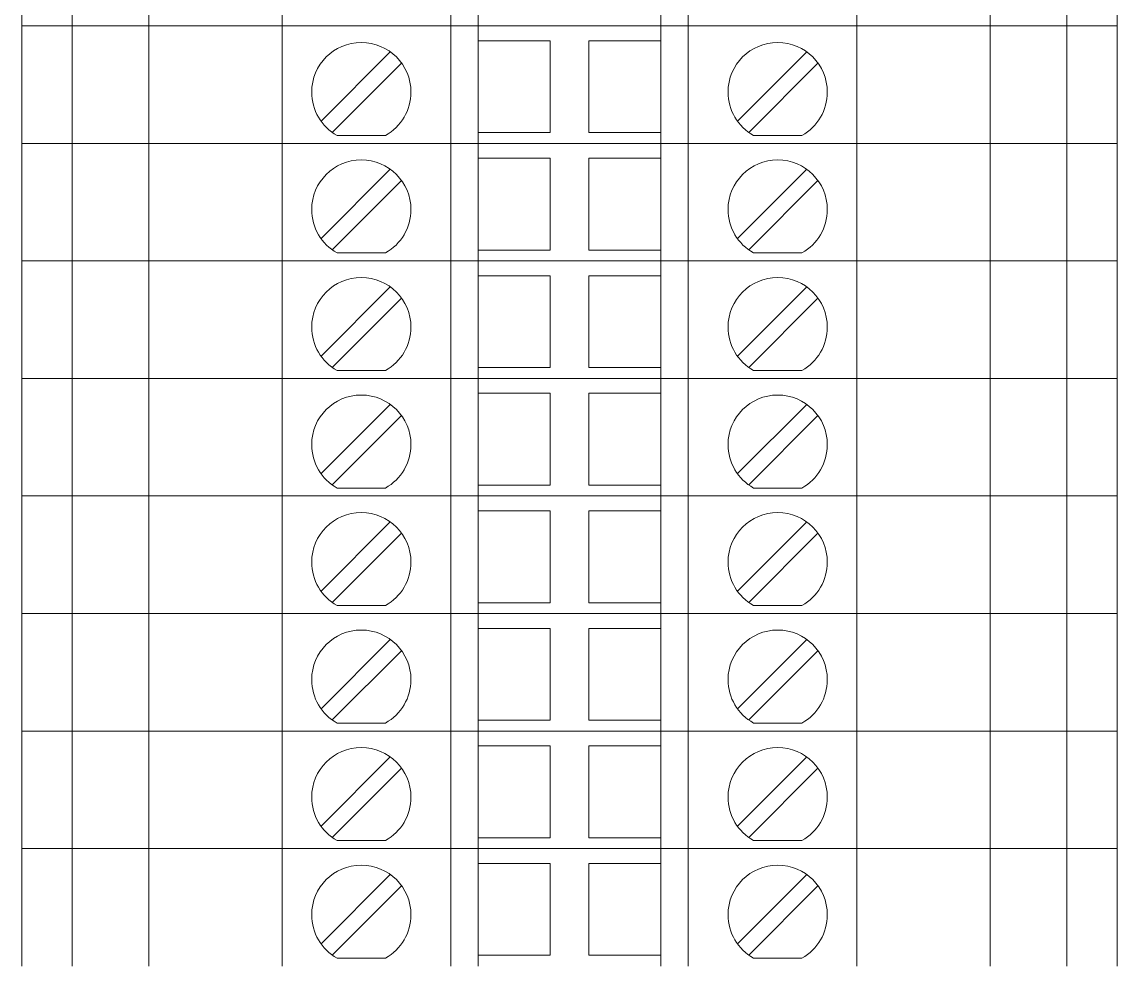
# Model space of a CAD drawing. Header units: millimetres. Extents: x 1880 to 4113, y 771 to 2990.
# Drawn here: x 2250.67 to 2298.67, y 2126.34 to 2167.54 of the extents above; entities that cross this region are included whole.
import ezdxf

# ---------------------------------------------------------------- set-up
doc = ezdxf.new("R2010")
doc.units = ezdxf.units.MM
doc.layers.add('000-PI-ORMAR', color=2, linetype='Continuous')

msp = doc.modelspace()

# ---------------------------------------------------------------- linework, layer by layer
at = {"layer": '000-PI-ORMAR', "color": 0, "linetype": 'ByBlock', "lineweight": 0}
for p, q in [((2250.672, 2167.363), (2250.672, 2172.513)), ((2252.872, 2167.363), (2252.872, 2172.513)), ((2256.233, 2167.363), (2256.233, 2172.513)), ((2262.072, 2167.363), (2262.072, 2172.513)), ((2269.472, 2167.363), (2269.472, 2172.513)), ((2270.672, 2167.363), (2270.672, 2172.513)), ((2278.672, 2167.363), (2278.672, 2172.513)), ((2279.872, 2167.363), (2279.872, 2172.513)), ((2287.272, 2167.363), (2287.272, 2172.513)), ((2293.111, 2167.363), (2293.111, 2172.513)), ((2296.472, 2167.363), (2296.472, 2172.513)), ((2298.672, 2167.363), (2298.672, 2172.513)), ((2250.672, 2167.363), (2250.672, 2167.363)), ((2250.672, 2167.363), (2251.355, 2167.363)), ((2250.672, 2167.363), (2250.672, 2167.363)), ((2250.672, 2167.363), (2251.355, 2167.363)), ((2250.672, 2162.213), (2250.672, 2167.363)), ((2251.672, 2167.363), (2251.355, 2167.363)), ((2251.672, 2167.363), (2251.355, 2167.363)), ((2252.872, 2167.363), (2251.672, 2167.363)), ((2251.672, 2167.363), (2251.672, 2167.363)), ((2251.672, 2167.363), (2251.672, 2167.363)), ((2252.872, 2167.363), (2251.672, 2167.363)), ((2252.172, 2167.363), (2252.172, 2167.363)), ((2254.464, 2167.363), (2252.872, 2167.363)), ((2252.872, 2167.363), (2252.872, 2167.363)), ((2252.872, 2167.363), (2252.872, 2167.363)), ((2254.464, 2167.363), (2252.872, 2167.363)), ((2252.872, 2162.213), (2252.872, 2167.363)), ((2256.606, 2167.363), (2254.464, 2167.363)), ((2256.606, 2167.363), (2254.464, 2167.363)), ((2254.922, 2167.363), (2254.922, 2167.363)), ((2254.922, 2167.363), (2254.922, 2167.363)), ((2256.233, 2162.213), (2256.233, 2167.363)), ((2256.606, 2167.363), (2256.99, 2167.363)), ((2256.99, 2167.363), (2256.606, 2167.363)), ((2256.99, 2167.363), (2259.498, 2167.363)), ((2259.498, 2167.363), (2256.99, 2167.363)), ((2257.472, 2167.363), (2257.472, 2167.363)), ((2257.472, 2167.363), (2257.472, 2167.363)), ((2258.372, 2167.363), (2258.372, 2167.363)), ((2258.372, 2167.363), (2258.372, 2167.363)), ((2258.672, 2167.363), (2258.672, 2167.363)), ((2262.072, 2167.363), (2259.498, 2167.363)), ((2262.072, 2167.363), (2259.498, 2167.363)), ((2269.472, 2167.363), (2262.072, 2167.363)), ((2269.472, 2167.363), (2262.072, 2167.363)), ((2262.072, 2162.213), (2262.072, 2167.363)), ((2270.672, 2167.363), (2269.472, 2167.363)), ((2270.672, 2167.363), (2269.472, 2167.363)), ((2269.472, 2162.213), (2269.472, 2167.363)), ((2278.672, 2167.363), (2270.672, 2167.363)), ((2270.672, 2167.363), (2270.672, 2167.363)), ((2270.672, 2167.363), (2270.672, 2167.363)), ((2278.672, 2167.363), (2270.672, 2167.363)), ((2270.672, 2162.213), (2270.672, 2167.363)), ((2279.872, 2167.363), (2278.672, 2167.363)), ((2278.672, 2167.363), (2278.672, 2167.363)), ((2278.672, 2167.363), (2278.672, 2167.363)), ((2279.872, 2167.363), (2278.672, 2167.363)), ((2278.672, 2162.213), (2278.672, 2167.363)), ((2287.272, 2167.363), (2279.872, 2167.363)), ((2287.272, 2167.363), (2279.872, 2167.363)), ((2279.872, 2162.213), (2279.872, 2167.363)), ((2284.472, 2167.363), (2284.472, 2167.363)), ((2284.472, 2167.363), (2284.472, 2167.363)), ((2289.846, 2167.363), (2287.272, 2167.363)), ((2289.846, 2167.363), (2287.272, 2167.363)), ((2287.272, 2162.213), (2287.272, 2167.363)), ((2289.522, 2167.363), (2289.522, 2167.363)), ((2289.522, 2167.363), (2289.522, 2167.363)), ((2289.846, 2167.363), (2292.354, 2167.363)), ((2292.354, 2167.363), (2289.846, 2167.363)), ((2290.672, 2167.363), (2290.672, 2167.363)), ((2292.172, 2167.363), (2292.172, 2167.363)), ((2292.172, 2167.363), (2292.172, 2167.363)), ((2292.354, 2167.363), (2292.738, 2167.363)), ((2292.738, 2167.363), (2292.354, 2167.363)), ((2294.88, 2167.363), (2292.738, 2167.363)), ((2294.88, 2167.363), (2292.738, 2167.363)), ((2293.111, 2162.213), (2293.111, 2167.363)), ((2294.422, 2167.363), (2294.422, 2167.363)), ((2294.422, 2167.363), (2294.422, 2167.363)), ((2296.472, 2167.363), (2294.88, 2167.363)), ((2296.472, 2167.363), (2294.88, 2167.363)), ((2296.472, 2167.363), (2298.672, 2167.363)), ((2296.472, 2167.363), (2296.472, 2167.363)), ((2296.472, 2167.363), (2296.472, 2167.363)), ((2296.472, 2167.363), (2298.672, 2167.363)), ((2296.472, 2162.213), (2296.472, 2167.363)), ((2298.672, 2167.363), (2298.672, 2167.363)), ((2298.672, 2167.363), (2298.672, 2167.363)), ((2298.672, 2162.213), (2298.672, 2167.363)), ((2270.672, 2166.713), (2270.672, 2166.713)), ((2270.672, 2166.713), (2273.822, 2166.713)), ((2273.822, 2166.713), (2273.822, 2162.688)), ((2273.822, 2166.713), (2273.822, 2166.713)), ((2275.522, 2166.713), (2278.672, 2166.713)), ((2275.522, 2162.688), (2275.522, 2166.713)), ((2275.522, 2166.713), (2275.522, 2166.713)), ((2278.672, 2166.713), (2278.672, 2166.713)), ((2266.817, 2166.229), (2263.782, 2163.193)), ((2266.817, 2166.229), (2266.817, 2166.229)), ((2269.472, 2163.163), (2269.472, 2165.763)), ((2269.472, 2165.763), (2269.472, 2165.763)), ((2279.872, 2165.763), (2279.872, 2165.763)), ((2279.872, 2163.163), (2279.872, 2165.763)), ((2285.067, 2166.229), (2282.032, 2163.193)), ((2285.067, 2166.229), (2285.067, 2166.229)), ((2264.276, 2162.698), (2267.312, 2165.734)), ((2267.312, 2165.734), (2267.312, 2165.734)), ((2282.526, 2162.698), (2285.562, 2165.734)), ((2285.562, 2165.734), (2285.562, 2165.734)), ((2263.782, 2163.193), (2263.782, 2163.193)), ((2269.472, 2163.163), (2269.472, 2163.163)), ((2279.872, 2163.163), (2279.872, 2163.163)), ((2282.032, 2163.193), (2282.032, 2163.193)), ((2264.276, 2162.698), (2264.276, 2162.698)), ((2264.488, 2162.563), (2264.488, 2162.563)), ((2264.488, 2162.563), (2266.606, 2162.563)), ((2266.606, 2162.563), (2266.606, 2162.563)), ((2270.672, 2162.688), (2270.672, 2162.688)), ((2273.822, 2162.688), (2270.672, 2162.688)), ((2273.822, 2162.688), (2273.822, 2162.688)), ((2278.672, 2162.688), (2275.522, 2162.688)), ((2275.522, 2162.688), (2275.522, 2162.688)), ((2278.672, 2162.688), (2278.672, 2162.688)), ((2282.526, 2162.698), (2282.526, 2162.698)), ((2282.738, 2162.563), (2282.738, 2162.563)), ((2282.738, 2162.563), (2284.856, 2162.563)), ((2284.856, 2162.563), (2284.856, 2162.563)), ((2250.672, 2162.213), (2250.672, 2162.213)), ((2250.672, 2162.213), (2251.355, 2162.213)), ((2250.672, 2162.213), (2250.672, 2162.213)), ((2250.672, 2162.213), (2251.355, 2162.213)), ((2250.672, 2157.063), (2250.672, 2162.213)), ((2251.672, 2162.213), (2251.355, 2162.213)), ((2251.672, 2162.213), (2251.355, 2162.213)), ((2252.872, 2162.213), (2251.672, 2162.213)), ((2251.672, 2162.213), (2251.672, 2162.213)), ((2251.672, 2162.213), (2251.672, 2162.213)), ((2252.872, 2162.213), (2251.672, 2162.213)), ((2252.172, 2162.213), (2252.172, 2162.213)), ((2254.464, 2162.213), (2252.872, 2162.213)), ((2252.872, 2162.213), (2252.872, 2162.213)), ((2252.872, 2162.213), (2252.872, 2162.213)), ((2254.464, 2162.213), (2252.872, 2162.213)), ((2252.872, 2157.063), (2252.872, 2162.213)), ((2256.606, 2162.213), (2254.464, 2162.213)), ((2256.606, 2162.213), (2254.464, 2162.213)), ((2254.922, 2162.213), (2254.922, 2162.213)), ((2254.922, 2162.213), (2254.922, 2162.213)), ((2256.233, 2157.063), (2256.233, 2162.213)), ((2256.606, 2162.213), (2256.99, 2162.213)), ((2256.99, 2162.213), (2256.606, 2162.213)), ((2256.99, 2162.213), (2259.498, 2162.213)), ((2259.498, 2162.213), (2256.99, 2162.213)), ((2257.472, 2162.213), (2257.472, 2162.213)), ((2257.472, 2162.213), (2257.472, 2162.213)), ((2258.372, 2162.213), (2258.372, 2162.213)), ((2258.372, 2162.213), (2258.372, 2162.213)), ((2258.672, 2162.213), (2258.672, 2162.213)), ((2262.072, 2162.213), (2259.498, 2162.213)), ((2262.072, 2162.213), (2259.498, 2162.213)), ((2269.472, 2162.213), (2262.072, 2162.213)), ((2269.472, 2162.213), (2262.072, 2162.213)), ((2262.072, 2157.063), (2262.072, 2162.213)), ((2270.672, 2162.213), (2269.472, 2162.213)), ((2270.672, 2162.213), (2269.472, 2162.213)), ((2269.472, 2157.063), (2269.472, 2162.213)), ((2278.672, 2162.213), (2270.672, 2162.213)), ((2270.672, 2162.213), (2270.672, 2162.213)), ((2270.672, 2162.213), (2270.672, 2162.213)), ((2278.672, 2162.213), (2270.672, 2162.213)), ((2270.672, 2157.063), (2270.672, 2162.213)), ((2279.872, 2162.213), (2278.672, 2162.213)), ((2278.672, 2162.213), (2278.672, 2162.213)), ((2278.672, 2162.213), (2278.672, 2162.213)), ((2279.872, 2162.213), (2278.672, 2162.213)), ((2278.672, 2157.063), (2278.672, 2162.213)), ((2287.272, 2162.213), (2279.872, 2162.213)), ((2287.272, 2162.213), (2279.872, 2162.213)), ((2279.872, 2157.063), (2279.872, 2162.213)), ((2284.472, 2162.213), (2284.472, 2162.213)), ((2284.472, 2162.213), (2284.472, 2162.213)), ((2289.846, 2162.213), (2287.272, 2162.213)), ((2289.846, 2162.213), (2287.272, 2162.213)), ((2287.272, 2157.063), (2287.272, 2162.213)), ((2289.522, 2162.213), (2289.522, 2162.213)), ((2289.522, 2162.213), (2289.522, 2162.213)), ((2289.846, 2162.213), (2292.354, 2162.213)), ((2292.354, 2162.213), (2289.846, 2162.213)), ((2290.672, 2162.213), (2290.672, 2162.213)), ((2292.172, 2162.213), (2292.172, 2162.213)), ((2292.172, 2162.213), (2292.172, 2162.213)), ((2292.354, 2162.213), (2292.738, 2162.213)), ((2292.738, 2162.213), (2292.354, 2162.213)), ((2294.88, 2162.213), (2292.738, 2162.213)), ((2294.88, 2162.213), (2292.738, 2162.213)), ((2293.111, 2157.063), (2293.111, 2162.213)), ((2294.422, 2162.213), (2294.422, 2162.213)), ((2294.422, 2162.213), (2294.422, 2162.213)), ((2296.472, 2162.213), (2294.88, 2162.213)), ((2296.472, 2162.213), (2294.88, 2162.213)), ((2296.472, 2162.213), (2298.672, 2162.213)), ((2296.472, 2162.213), (2296.472, 2162.213)), ((2296.472, 2162.213), (2296.472, 2162.213)), ((2296.472, 2162.213), (2298.672, 2162.213)), ((2296.472, 2157.063), (2296.472, 2162.213)), ((2298.672, 2162.213), (2298.672, 2162.213)), ((2298.672, 2162.213), (2298.672, 2162.213)), ((2298.672, 2157.063), (2298.672, 2162.213)), ((2270.672, 2161.563), (2270.672, 2161.563)), ((2270.672, 2161.563), (2273.822, 2161.563)), ((2273.822, 2161.563), (2273.822, 2157.538)), ((2273.822, 2161.563), (2273.822, 2161.563)), ((2275.522, 2161.563), (2278.672, 2161.563)), ((2275.522, 2157.538), (2275.522, 2161.563)), ((2275.522, 2161.563), (2275.522, 2161.563)), ((2278.672, 2161.563), (2278.672, 2161.563)), ((2266.817, 2161.079), (2263.782, 2158.043)), ((2266.817, 2161.079), (2266.817, 2161.079)), ((2285.067, 2161.079), (2282.032, 2158.043)), ((2285.067, 2161.079), (2285.067, 2161.079)), ((2264.276, 2157.548), (2267.312, 2160.584)), ((2267.312, 2160.584), (2267.312, 2160.584)), ((2269.472, 2158.013), (2269.472, 2160.613)), ((2269.472, 2160.613), (2269.472, 2160.613)), ((2279.872, 2160.613), (2279.872, 2160.613)), ((2279.872, 2158.013), (2279.872, 2160.613)), ((2282.526, 2157.548), (2285.562, 2160.584)), ((2285.562, 2160.584), (2285.562, 2160.584)), ((2263.782, 2158.043), (2263.782, 2158.043)), ((2269.472, 2158.013), (2269.472, 2158.013)), ((2279.872, 2158.013), (2279.872, 2158.013)), ((2282.032, 2158.043), (2282.032, 2158.043)), ((2264.276, 2157.548), (2264.276, 2157.548)), ((2264.488, 2157.413), (2264.488, 2157.413)), ((2264.488, 2157.413), (2266.606, 2157.413)), ((2266.606, 2157.413), (2266.606, 2157.413)), ((2270.672, 2157.538), (2270.672, 2157.538)), ((2273.822, 2157.538), (2270.672, 2157.538)), ((2273.822, 2157.538), (2273.822, 2157.538)), ((2278.672, 2157.538), (2275.522, 2157.538)), ((2275.522, 2157.538), (2275.522, 2157.538)), ((2278.672, 2157.538), (2278.672, 2157.538)), ((2282.526, 2157.548), (2282.526, 2157.548)), ((2282.738, 2157.413), (2282.738, 2157.413)), ((2282.738, 2157.413), (2284.856, 2157.413)), ((2284.856, 2157.413), (2284.856, 2157.413)), ((2250.672, 2157.063), (2250.672, 2157.063)), ((2250.672, 2157.063), (2251.355, 2157.063)), ((2250.672, 2157.063), (2250.672, 2157.063)), ((2250.672, 2157.063), (2251.355, 2157.063)), ((2250.672, 2151.913), (2250.672, 2157.063)), ((2251.672, 2157.063), (2251.355, 2157.063)), ((2251.672, 2157.063), (2251.355, 2157.063)), ((2252.872, 2157.063), (2251.672, 2157.063)), ((2251.672, 2157.063), (2251.672, 2157.063)), ((2251.672, 2157.063), (2251.672, 2157.063)), ((2252.872, 2157.063), (2251.672, 2157.063)), ((2252.172, 2157.063), (2252.172, 2157.063)), ((2254.464, 2157.063), (2252.872, 2157.063)), ((2252.872, 2157.063), (2252.872, 2157.063)), ((2252.872, 2157.063), (2252.872, 2157.063)), ((2254.464, 2157.063), (2252.872, 2157.063)), ((2252.872, 2151.913), (2252.872, 2157.063)), ((2256.606, 2157.063), (2254.464, 2157.063)), ((2256.606, 2157.063), (2254.464, 2157.063)), ((2254.922, 2157.063), (2254.922, 2157.063)), ((2254.922, 2157.063), (2254.922, 2157.063)), ((2256.233, 2151.913), (2256.233, 2157.063)), ((2256.606, 2157.063), (2256.99, 2157.063)), ((2256.99, 2157.063), (2256.606, 2157.063)), ((2256.99, 2157.063), (2259.498, 2157.063)), ((2259.498, 2157.063), (2256.99, 2157.063)), ((2257.472, 2157.063), (2257.472, 2157.063)), ((2257.472, 2157.063), (2257.472, 2157.063)), ((2258.372, 2157.063), (2258.372, 2157.063)), ((2258.372, 2157.063), (2258.372, 2157.063)), ((2258.672, 2157.063), (2258.672, 2157.063)), ((2262.072, 2157.063), (2259.498, 2157.063)), ((2262.072, 2157.063), (2259.498, 2157.063)), ((2269.472, 2157.063), (2262.072, 2157.063)), ((2269.472, 2157.063), (2262.072, 2157.063)), ((2262.072, 2151.913), (2262.072, 2157.063)), ((2270.672, 2157.063), (2269.472, 2157.063)), ((2270.672, 2157.063), (2269.472, 2157.063)), ((2269.472, 2151.913), (2269.472, 2157.063)), ((2278.672, 2157.063), (2270.672, 2157.063)), ((2270.672, 2157.063), (2270.672, 2157.063)), ((2270.672, 2157.063), (2270.672, 2157.063)), ((2278.672, 2157.063), (2270.672, 2157.063)), ((2270.672, 2151.913), (2270.672, 2157.063)), ((2279.872, 2157.063), (2278.672, 2157.063)), ((2278.672, 2157.063), (2278.672, 2157.063)), ((2278.672, 2157.063), (2278.672, 2157.063)), ((2279.872, 2157.063), (2278.672, 2157.063)), ((2278.672, 2151.913), (2278.672, 2157.063)), ((2287.272, 2157.063), (2279.872, 2157.063)), ((2287.272, 2157.063), (2279.872, 2157.063)), ((2279.872, 2151.913), (2279.872, 2157.063)), ((2284.472, 2157.063), (2284.472, 2157.063)), ((2284.472, 2157.063), (2284.472, 2157.063)), ((2289.846, 2157.063), (2287.272, 2157.063)), ((2289.846, 2157.063), (2287.272, 2157.063)), ((2287.272, 2151.913), (2287.272, 2157.063)), ((2289.522, 2157.063), (2289.522, 2157.063)), ((2289.522, 2157.063), (2289.522, 2157.063)), ((2289.846, 2157.063), (2292.354, 2157.063)), ((2292.354, 2157.063), (2289.846, 2157.063)), ((2290.672, 2157.063), (2290.672, 2157.063)), ((2292.172, 2157.063), (2292.172, 2157.063)), ((2292.172, 2157.063), (2292.172, 2157.063)), ((2292.354, 2157.063), (2292.738, 2157.063)), ((2292.738, 2157.063), (2292.354, 2157.063)), ((2294.88, 2157.063), (2292.738, 2157.063)), ((2294.88, 2157.063), (2292.738, 2157.063)), ((2293.111, 2151.913), (2293.111, 2157.063)), ((2294.422, 2157.063), (2294.422, 2157.063)), ((2294.422, 2157.063), (2294.422, 2157.063)), ((2296.472, 2157.063), (2294.88, 2157.063)), ((2296.472, 2157.063), (2294.88, 2157.063)), ((2296.472, 2157.063), (2298.672, 2157.063)), ((2296.472, 2157.063), (2296.472, 2157.063)), ((2296.472, 2157.063), (2296.472, 2157.063)), ((2296.472, 2157.063), (2298.672, 2157.063)), ((2296.472, 2151.913), (2296.472, 2157.063)), ((2298.672, 2157.063), (2298.672, 2157.063)), ((2298.672, 2157.063), (2298.672, 2157.063)), ((2298.672, 2151.913), (2298.672, 2157.063)), ((2270.672, 2156.413), (2270.672, 2156.413)), ((2270.672, 2156.413), (2273.822, 2156.413)), ((2273.822, 2156.413), (2273.822, 2152.388)), ((2273.822, 2156.413), (2273.822, 2156.413)), ((2275.522, 2156.413), (2278.672, 2156.413)), ((2275.522, 2152.388), (2275.522, 2156.413)), ((2275.522, 2156.413), (2275.522, 2156.413)), ((2278.672, 2156.413), (2278.672, 2156.413)), ((2266.817, 2155.929), (2263.782, 2152.893)), ((2266.817, 2155.929), (2266.817, 2155.929)), ((2285.067, 2155.929), (2282.032, 2152.893)), ((2285.067, 2155.929), (2285.067, 2155.929)), ((2264.276, 2152.398), (2267.312, 2155.434)), ((2267.312, 2155.434), (2267.312, 2155.434)), ((2269.472, 2152.863), (2269.472, 2155.463)), ((2269.472, 2155.463), (2269.472, 2155.463)), ((2279.872, 2155.463), (2279.872, 2155.463)), ((2279.872, 2152.863), (2279.872, 2155.463)), ((2282.526, 2152.398), (2285.562, 2155.434)), ((2285.562, 2155.434), (2285.562, 2155.434)), ((2263.782, 2152.893), (2263.782, 2152.893)), ((2269.472, 2152.863), (2269.472, 2152.863)), ((2279.872, 2152.863), (2279.872, 2152.863)), ((2282.032, 2152.893), (2282.032, 2152.893)), ((2264.276, 2152.398), (2264.276, 2152.398)), ((2270.672, 2152.388), (2270.672, 2152.388)), ((2273.822, 2152.388), (2270.672, 2152.388)), ((2273.822, 2152.388), (2273.822, 2152.388)), ((2278.672, 2152.388), (2275.522, 2152.388)), ((2275.522, 2152.388), (2275.522, 2152.388)), ((2278.672, 2152.388), (2278.672, 2152.388)), ((2282.526, 2152.398), (2282.526, 2152.398)), ((2250.672, 2151.913), (2250.672, 2151.913)), ((2250.672, 2151.913), (2251.355, 2151.913)), ((2250.672, 2151.913), (2250.672, 2151.913)), ((2250.672, 2151.913), (2251.355, 2151.913)), ((2250.672, 2146.763), (2250.672, 2151.913)), ((2251.672, 2151.913), (2251.355, 2151.913)), ((2251.672, 2151.913), (2251.355, 2151.913)), ((2252.872, 2151.913), (2251.672, 2151.913)), ((2251.672, 2151.913), (2251.672, 2151.913)), ((2251.672, 2151.913), (2251.672, 2151.913)), ((2252.872, 2151.913), (2251.672, 2151.913)), ((2252.172, 2151.913), (2252.172, 2151.913)), ((2254.464, 2151.913), (2252.872, 2151.913)), ((2252.872, 2151.913), (2252.872, 2151.913)), ((2252.872, 2151.913), (2252.872, 2151.913)), ((2254.464, 2151.913), (2252.872, 2151.913)), ((2252.872, 2146.763), (2252.872, 2151.913)), ((2256.606, 2151.913), (2254.464, 2151.913)), ((2256.606, 2151.913), (2254.464, 2151.913)), ((2254.922, 2151.913), (2254.922, 2151.913)), ((2254.922, 2151.913), (2254.922, 2151.913)), ((2256.233, 2146.763), (2256.233, 2151.913)), ((2256.606, 2151.913), (2256.99, 2151.913)), ((2256.99, 2151.913), (2256.606, 2151.913)), ((2256.99, 2151.913), (2259.498, 2151.913)), ((2259.498, 2151.913), (2256.99, 2151.913)), ((2257.472, 2151.913), (2257.472, 2151.913)), ((2257.472, 2151.913), (2257.472, 2151.913)), ((2258.372, 2151.913), (2258.372, 2151.913)), ((2258.372, 2151.913), (2258.372, 2151.913)), ((2258.672, 2151.913), (2258.672, 2151.913)), ((2262.072, 2151.913), (2259.498, 2151.913)), ((2262.072, 2151.913), (2259.498, 2151.913)), ((2269.472, 2151.913), (2262.072, 2151.913)), ((2269.472, 2151.913), (2262.072, 2151.913)), ((2262.072, 2146.763), (2262.072, 2151.913)), ((2264.488, 2152.263), (2264.488, 2152.263)), ((2264.488, 2152.263), (2266.606, 2152.263)), ((2266.606, 2152.263), (2266.606, 2152.263)), ((2270.672, 2151.913), (2269.472, 2151.913)), ((2270.672, 2151.913), (2269.472, 2151.913)), ((2269.472, 2146.763), (2269.472, 2151.913)), ((2278.672, 2151.913), (2270.672, 2151.913)), ((2270.672, 2151.913), (2270.672, 2151.913)), ((2270.672, 2151.913), (2270.672, 2151.913)), ((2278.672, 2151.913), (2270.672, 2151.913)), ((2270.672, 2146.763), (2270.672, 2151.913)), ((2279.872, 2151.913), (2278.672, 2151.913)), ((2278.672, 2151.913), (2278.672, 2151.913)), ((2278.672, 2151.913), (2278.672, 2151.913)), ((2279.872, 2151.913), (2278.672, 2151.913)), ((2278.672, 2146.763), (2278.672, 2151.913)), ((2287.272, 2151.913), (2279.872, 2151.913)), ((2287.272, 2151.913), (2279.872, 2151.913)), ((2279.872, 2146.763), (2279.872, 2151.913)), ((2282.738, 2152.263), (2282.738, 2152.263)), ((2282.738, 2152.263), (2284.856, 2152.263)), ((2284.472, 2151.913), (2284.472, 2151.913)), ((2284.472, 2151.913), (2284.472, 2151.913)), ((2284.856, 2152.263), (2284.856, 2152.263)), ((2289.846, 2151.913), (2287.272, 2151.913)), ((2289.846, 2151.913), (2287.272, 2151.913)), ((2287.272, 2146.763), (2287.272, 2151.913)), ((2289.522, 2151.913), (2289.522, 2151.913)), ((2289.522, 2151.913), (2289.522, 2151.913)), ((2289.846, 2151.913), (2292.354, 2151.913)), ((2292.354, 2151.913), (2289.846, 2151.913)), ((2290.672, 2151.913), (2290.672, 2151.913)), ((2292.172, 2151.913), (2292.172, 2151.913)), ((2292.172, 2151.913), (2292.172, 2151.913)), ((2292.354, 2151.913), (2292.738, 2151.913)), ((2292.738, 2151.913), (2292.354, 2151.913)), ((2294.88, 2151.913), (2292.738, 2151.913)), ((2294.88, 2151.913), (2292.738, 2151.913)), ((2293.111, 2146.763), (2293.111, 2151.913)), ((2294.422, 2151.913), (2294.422, 2151.913)), ((2294.422, 2151.913), (2294.422, 2151.913)), ((2296.472, 2151.913), (2294.88, 2151.913)), ((2296.472, 2151.913), (2294.88, 2151.913)), ((2296.472, 2151.913), (2298.672, 2151.913)), ((2296.472, 2151.913), (2296.472, 2151.913)), ((2296.472, 2151.913), (2296.472, 2151.913)), ((2296.472, 2151.913), (2298.672, 2151.913)), ((2296.472, 2146.763), (2296.472, 2151.913)), ((2298.672, 2151.913), (2298.672, 2151.913)), ((2298.672, 2151.913), (2298.672, 2151.913)), ((2298.672, 2146.763), (2298.672, 2151.913)), ((2270.672, 2151.263), (2270.672, 2151.263)), ((2270.672, 2151.263), (2273.822, 2151.263)), ((2273.822, 2151.263), (2273.822, 2147.238)), ((2273.822, 2151.263), (2273.822, 2151.263)), ((2275.522, 2151.263), (2278.672, 2151.263)), ((2275.522, 2147.238), (2275.522, 2151.263)), ((2275.522, 2151.263), (2275.522, 2151.263)), ((2278.672, 2151.263), (2278.672, 2151.263)), ((2266.817, 2150.779), (2263.782, 2147.743)), ((2266.817, 2150.779), (2266.817, 2150.779)), ((2285.067, 2150.779), (2282.032, 2147.743)), ((2285.067, 2150.779), (2285.067, 2150.779)), ((2264.276, 2147.248), (2267.312, 2150.284)), ((2267.312, 2150.284), (2267.312, 2150.284)), ((2269.472, 2147.713), (2269.472, 2150.313)), ((2269.472, 2150.313), (2269.472, 2150.313)), ((2279.872, 2150.313), (2279.872, 2150.313)), ((2279.872, 2147.713), (2279.872, 2150.313)), ((2282.526, 2147.248), (2285.562, 2150.284)), ((2285.562, 2150.284), (2285.562, 2150.284)), ((2263.782, 2147.743), (2263.782, 2147.743)), ((2269.472, 2147.713), (2269.472, 2147.713)), ((2279.872, 2147.713), (2279.872, 2147.713)), ((2282.032, 2147.743), (2282.032, 2147.743)), ((2264.276, 2147.248), (2264.276, 2147.248)), ((2264.488, 2147.113), (2264.488, 2147.113)), ((2264.488, 2147.113), (2266.606, 2147.113)), ((2266.606, 2147.113), (2266.606, 2147.113)), ((2270.672, 2147.238), (2270.672, 2147.238)), ((2273.822, 2147.238), (2270.672, 2147.238)), ((2273.822, 2147.238), (2273.822, 2147.238)), ((2278.672, 2147.238), (2275.522, 2147.238)), ((2275.522, 2147.238), (2275.522, 2147.238)), ((2278.672, 2147.238), (2278.672, 2147.238)), ((2282.526, 2147.248), (2282.526, 2147.248)), ((2282.738, 2147.113), (2282.738, 2147.113)), ((2282.738, 2147.113), (2284.856, 2147.113)), ((2284.856, 2147.113), (2284.856, 2147.113)), ((2250.672, 2146.763), (2250.672, 2146.763)), ((2250.672, 2146.763), (2251.355, 2146.763)), ((2250.672, 2146.763), (2250.672, 2146.763)), ((2250.672, 2146.763), (2251.355, 2146.763)), ((2250.672, 2141.613), (2250.672, 2146.763)), ((2251.672, 2146.763), (2251.355, 2146.763)), ((2251.672, 2146.763), (2251.355, 2146.763)), ((2252.872, 2146.763), (2251.672, 2146.763)), ((2251.672, 2146.763), (2251.672, 2146.763)), ((2251.672, 2146.763), (2251.672, 2146.763)), ((2252.872, 2146.763), (2251.672, 2146.763)), ((2252.172, 2146.763), (2252.172, 2146.763)), ((2254.464, 2146.763), (2252.872, 2146.763)), ((2252.872, 2146.763), (2252.872, 2146.763)), ((2252.872, 2146.763), (2252.872, 2146.763)), ((2254.464, 2146.763), (2252.872, 2146.763)), ((2252.872, 2141.613), (2252.872, 2146.763)), ((2256.606, 2146.763), (2254.464, 2146.763)), ((2256.606, 2146.763), (2254.464, 2146.763)), ((2254.922, 2146.763), (2254.922, 2146.763)), ((2254.922, 2146.763), (2254.922, 2146.763)), ((2256.233, 2141.613), (2256.233, 2146.763)), ((2256.606, 2146.763), (2256.99, 2146.763)), ((2256.99, 2146.763), (2256.606, 2146.763)), ((2256.99, 2146.763), (2259.498, 2146.763)), ((2259.498, 2146.763), (2256.99, 2146.763)), ((2257.472, 2146.763), (2257.472, 2146.763)), ((2257.472, 2146.763), (2257.472, 2146.763)), ((2258.372, 2146.763), (2258.372, 2146.763)), ((2258.372, 2146.763), (2258.372, 2146.763)), ((2258.672, 2146.763), (2258.672, 2146.763)), ((2262.072, 2146.763), (2259.498, 2146.763)), ((2262.072, 2146.763), (2259.498, 2146.763)), ((2269.472, 2146.763), (2262.072, 2146.763)), ((2269.472, 2146.763), (2262.072, 2146.763)), ((2262.072, 2141.613), (2262.072, 2146.763)), ((2270.672, 2146.763), (2269.472, 2146.763)), ((2270.672, 2146.763), (2269.472, 2146.763)), ((2269.472, 2141.613), (2269.472, 2146.763)), ((2278.672, 2146.763), (2270.672, 2146.763)), ((2270.672, 2146.763), (2270.672, 2146.763)), ((2270.672, 2146.763), (2270.672, 2146.763)), ((2278.672, 2146.763), (2270.672, 2146.763)), ((2270.672, 2141.613), (2270.672, 2146.763)), ((2279.872, 2146.763), (2278.672, 2146.763)), ((2278.672, 2146.763), (2278.672, 2146.763)), ((2278.672, 2146.763), (2278.672, 2146.763)), ((2279.872, 2146.763), (2278.672, 2146.763)), ((2278.672, 2141.613), (2278.672, 2146.763)), ((2287.272, 2146.763), (2279.872, 2146.763)), ((2287.272, 2146.763), (2279.872, 2146.763)), ((2279.872, 2141.613), (2279.872, 2146.763)), ((2284.472, 2146.763), (2284.472, 2146.763)), ((2284.472, 2146.763), (2284.472, 2146.763)), ((2289.846, 2146.763), (2287.272, 2146.763)), ((2289.846, 2146.763), (2287.272, 2146.763)), ((2287.272, 2141.613), (2287.272, 2146.763)), ((2289.522, 2146.763), (2289.522, 2146.763)), ((2289.522, 2146.763), (2289.522, 2146.763)), ((2289.846, 2146.763), (2292.354, 2146.763)), ((2292.354, 2146.763), (2289.846, 2146.763)), ((2290.672, 2146.763), (2290.672, 2146.763)), ((2292.172, 2146.763), (2292.172, 2146.763)), ((2292.172, 2146.763), (2292.172, 2146.763)), ((2292.354, 2146.763), (2292.738, 2146.763)), ((2292.738, 2146.763), (2292.354, 2146.763)), ((2294.88, 2146.763), (2292.738, 2146.763)), ((2294.88, 2146.763), (2292.738, 2146.763)), ((2293.111, 2141.613), (2293.111, 2146.763)), ((2294.422, 2146.763), (2294.422, 2146.763)), ((2294.422, 2146.763), (2294.422, 2146.763)), ((2296.472, 2146.763), (2294.88, 2146.763)), ((2296.472, 2146.763), (2294.88, 2146.763)), ((2296.472, 2146.763), (2298.672, 2146.763)), ((2296.472, 2146.763), (2296.472, 2146.763)), ((2296.472, 2146.763), (2296.472, 2146.763)), ((2296.472, 2146.763), (2298.672, 2146.763)), ((2296.472, 2141.613), (2296.472, 2146.763)), ((2298.672, 2146.763), (2298.672, 2146.763)), ((2298.672, 2146.763), (2298.672, 2146.763)), ((2298.672, 2141.613), (2298.672, 2146.763)), ((2270.672, 2146.113), (2270.672, 2146.113)), ((2270.672, 2146.113), (2273.822, 2146.113)), ((2273.822, 2146.113), (2273.822, 2142.088)), ((2273.822, 2146.113), (2273.822, 2146.113)), ((2275.522, 2146.113), (2278.672, 2146.113)), ((2275.522, 2142.088), (2275.522, 2146.113)), ((2275.522, 2146.113), (2275.522, 2146.113)), ((2278.672, 2146.113), (2278.672, 2146.113)), ((2266.817, 2145.629), (2263.782, 2142.593)), ((2266.817, 2145.629), (2266.817, 2145.629)), ((2285.067, 2145.629), (2282.032, 2142.593)), ((2285.067, 2145.629), (2285.067, 2145.629)), ((2264.276, 2142.098), (2267.312, 2145.134)), ((2267.312, 2145.134), (2267.312, 2145.134)), ((2269.472, 2142.563), (2269.472, 2145.163)), ((2269.472, 2145.163), (2269.472, 2145.163)), ((2279.872, 2145.163), (2279.872, 2145.163)), ((2279.872, 2142.563), (2279.872, 2145.163)), ((2282.526, 2142.098), (2285.562, 2145.134)), ((2285.562, 2145.134), (2285.562, 2145.134)), ((2263.782, 2142.593), (2263.782, 2142.593)), ((2269.472, 2142.563), (2269.472, 2142.563)), ((2279.872, 2142.563), (2279.872, 2142.563)), ((2282.032, 2142.593), (2282.032, 2142.593)), ((2264.276, 2142.098), (2264.276, 2142.098)), ((2264.488, 2141.963), (2264.488, 2141.963)), ((2264.488, 2141.963), (2266.606, 2141.963)), ((2266.606, 2141.963), (2266.606, 2141.963)), ((2270.672, 2142.088), (2270.672, 2142.088)), ((2273.822, 2142.088), (2270.672, 2142.088)), ((2273.822, 2142.088), (2273.822, 2142.088)), ((2278.672, 2142.088), (2275.522, 2142.088)), ((2275.522, 2142.088), (2275.522, 2142.088)), ((2278.672, 2142.088), (2278.672, 2142.088)), ((2282.526, 2142.098), (2282.526, 2142.098)), ((2282.738, 2141.963), (2282.738, 2141.963)), ((2282.738, 2141.963), (2284.856, 2141.963)), ((2284.856, 2141.963), (2284.856, 2141.963)), ((2250.672, 2141.613), (2250.672, 2141.613)), ((2250.672, 2141.613), (2251.355, 2141.613)), ((2250.672, 2141.613), (2250.672, 2141.613)), ((2250.672, 2141.613), (2251.355, 2141.613)), ((2250.672, 2136.463), (2250.672, 2141.613)), ((2251.672, 2141.613), (2251.355, 2141.613)), ((2251.672, 2141.613), (2251.355, 2141.613)), ((2252.872, 2141.613), (2251.672, 2141.613)), ((2251.672, 2141.613), (2251.672, 2141.613)), ((2251.672, 2141.613), (2251.672, 2141.613)), ((2252.872, 2141.613), (2251.672, 2141.613)), ((2252.172, 2141.613), (2252.172, 2141.613)), ((2254.464, 2141.613), (2252.872, 2141.613)), ((2252.872, 2141.613), (2252.872, 2141.613)), ((2252.872, 2141.613), (2252.872, 2141.613)), ((2254.464, 2141.613), (2252.872, 2141.613)), ((2252.872, 2136.463), (2252.872, 2141.613)), ((2256.606, 2141.613), (2254.464, 2141.613)), ((2256.606, 2141.613), (2254.464, 2141.613)), ((2254.922, 2141.613), (2254.922, 2141.613)), ((2254.922, 2141.613), (2254.922, 2141.613)), ((2256.233, 2136.463), (2256.233, 2141.613)), ((2256.606, 2141.613), (2256.99, 2141.613)), ((2256.99, 2141.613), (2256.606, 2141.613)), ((2256.99, 2141.613), (2259.498, 2141.613)), ((2259.498, 2141.613), (2256.99, 2141.613)), ((2257.472, 2141.613), (2257.472, 2141.613)), ((2257.472, 2141.613), (2257.472, 2141.613)), ((2258.372, 2141.613), (2258.372, 2141.613)), ((2258.372, 2141.613), (2258.372, 2141.613)), ((2258.672, 2141.613), (2258.672, 2141.613)), ((2262.072, 2141.613), (2259.498, 2141.613)), ((2262.072, 2141.613), (2259.498, 2141.613)), ((2269.472, 2141.613), (2262.072, 2141.613)), ((2269.472, 2141.613), (2262.072, 2141.613)), ((2262.072, 2136.463), (2262.072, 2141.613)), ((2270.672, 2141.613), (2269.472, 2141.613)), ((2270.672, 2141.613), (2269.472, 2141.613)), ((2269.472, 2136.463), (2269.472, 2141.613)), ((2278.672, 2141.613), (2270.672, 2141.613)), ((2270.672, 2141.613), (2270.672, 2141.613)), ((2270.672, 2141.613), (2270.672, 2141.613)), ((2278.672, 2141.613), (2270.672, 2141.613)), ((2270.672, 2136.463), (2270.672, 2141.613)), ((2279.872, 2141.613), (2278.672, 2141.613)), ((2278.672, 2141.613), (2278.672, 2141.613)), ((2278.672, 2141.613), (2278.672, 2141.613)), ((2279.872, 2141.613), (2278.672, 2141.613)), ((2278.672, 2136.463), (2278.672, 2141.613)), ((2287.272, 2141.613), (2279.872, 2141.613)), ((2287.272, 2141.613), (2279.872, 2141.613)), ((2279.872, 2136.463), (2279.872, 2141.613)), ((2284.472, 2141.613), (2284.472, 2141.613)), ((2284.472, 2141.613), (2284.472, 2141.613)), ((2289.846, 2141.613), (2287.272, 2141.613)), ((2289.846, 2141.613), (2287.272, 2141.613)), ((2287.272, 2136.463), (2287.272, 2141.613)), ((2289.522, 2141.613), (2289.522, 2141.613)), ((2289.522, 2141.613), (2289.522, 2141.613)), ((2289.846, 2141.613), (2292.354, 2141.613)), ((2292.354, 2141.613), (2289.846, 2141.613)), ((2290.672, 2141.613), (2290.672, 2141.613)), ((2292.172, 2141.613), (2292.172, 2141.613)), ((2292.172, 2141.613), (2292.172, 2141.613)), ((2292.354, 2141.613), (2292.738, 2141.613)), ((2292.738, 2141.613), (2292.354, 2141.613)), ((2294.88, 2141.613), (2292.738, 2141.613)), ((2294.88, 2141.613), (2292.738, 2141.613)), ((2293.111, 2136.463), (2293.111, 2141.613)), ((2294.422, 2141.613), (2294.422, 2141.613)), ((2294.422, 2141.613), (2294.422, 2141.613)), ((2296.472, 2141.613), (2294.88, 2141.613)), ((2296.472, 2141.613), (2294.88, 2141.613)), ((2296.472, 2141.613), (2298.672, 2141.613)), ((2296.472, 2141.613), (2296.472, 2141.613)), ((2296.472, 2141.613), (2296.472, 2141.613)), ((2296.472, 2141.613), (2298.672, 2141.613)), ((2296.472, 2136.463), (2296.472, 2141.613)), ((2298.672, 2141.613), (2298.672, 2141.613)), ((2298.672, 2141.613), (2298.672, 2141.613)), ((2298.672, 2136.463), (2298.672, 2141.613)), ((2270.672, 2140.963), (2270.672, 2140.963)), ((2270.672, 2140.963), (2273.822, 2140.963)), ((2273.822, 2140.963), (2273.822, 2136.938)), ((2273.822, 2140.963), (2273.822, 2140.963)), ((2275.522, 2140.963), (2278.672, 2140.963)), ((2275.522, 2136.938), (2275.522, 2140.963)), ((2275.522, 2140.963), (2275.522, 2140.963)), ((2278.672, 2140.963), (2278.672, 2140.963)), ((2266.817, 2140.479), (2263.782, 2137.443)), ((2266.817, 2140.479), (2266.817, 2140.479)), ((2285.067, 2140.479), (2282.032, 2137.443)), ((2285.067, 2140.479), (2285.067, 2140.479)), ((2264.276, 2136.948), (2267.312, 2139.984)), ((2267.312, 2139.984), (2267.312, 2139.984)), ((2269.472, 2137.413), (2269.472, 2140.013)), ((2269.472, 2140.013), (2269.472, 2140.013)), ((2279.872, 2140.013), (2279.872, 2140.013)), ((2279.872, 2137.413), (2279.872, 2140.013)), ((2282.526, 2136.948), (2285.562, 2139.984)), ((2285.562, 2139.984), (2285.562, 2139.984)), ((2263.782, 2137.443), (2263.782, 2137.443)), ((2282.032, 2137.443), (2282.032, 2137.443)), ((2269.472, 2137.413), (2269.472, 2137.413)), ((2279.872, 2137.413), (2279.872, 2137.413)), ((2264.276, 2136.948), (2264.276, 2136.948)), ((2264.488, 2136.813), (2264.488, 2136.813)), ((2264.488, 2136.813), (2266.606, 2136.813)), ((2266.606, 2136.813), (2266.606, 2136.813)), ((2270.672, 2136.938), (2270.672, 2136.938)), ((2273.822, 2136.938), (2270.672, 2136.938)), ((2273.822, 2136.938), (2273.822, 2136.938)), ((2278.672, 2136.938), (2275.522, 2136.938)), ((2275.522, 2136.938), (2275.522, 2136.938)), ((2278.672, 2136.938), (2278.672, 2136.938)), ((2282.526, 2136.948), (2282.526, 2136.948)), ((2282.738, 2136.813), (2282.738, 2136.813)), ((2282.738, 2136.813), (2284.856, 2136.813)), ((2284.856, 2136.813), (2284.856, 2136.813)), ((2250.672, 2136.463), (2250.672, 2136.463)), ((2250.672, 2136.463), (2251.355, 2136.463)), ((2250.672, 2136.463), (2250.672, 2136.463)), ((2250.672, 2136.463), (2251.355, 2136.463)), ((2250.672, 2131.313), (2250.672, 2136.463)), ((2251.672, 2136.463), (2251.355, 2136.463)), ((2251.672, 2136.463), (2251.355, 2136.463)), ((2252.872, 2136.463), (2251.672, 2136.463)), ((2251.672, 2136.463), (2251.672, 2136.463)), ((2251.672, 2136.463), (2251.672, 2136.463)), ((2252.872, 2136.463), (2251.672, 2136.463)), ((2252.172, 2136.463), (2252.172, 2136.463)), ((2254.464, 2136.463), (2252.872, 2136.463)), ((2252.872, 2136.463), (2252.872, 2136.463)), ((2252.872, 2136.463), (2252.872, 2136.463)), ((2254.464, 2136.463), (2252.872, 2136.463)), ((2252.872, 2131.313), (2252.872, 2136.463)), ((2256.606, 2136.463), (2254.464, 2136.463)), ((2256.606, 2136.463), (2254.464, 2136.463)), ((2254.922, 2136.463), (2254.922, 2136.463)), ((2254.922, 2136.463), (2254.922, 2136.463)), ((2256.233, 2131.313), (2256.233, 2136.463)), ((2256.606, 2136.463), (2256.99, 2136.463)), ((2256.99, 2136.463), (2256.606, 2136.463)), ((2256.99, 2136.463), (2259.498, 2136.463)), ((2259.498, 2136.463), (2256.99, 2136.463)), ((2257.472, 2136.463), (2257.472, 2136.463)), ((2257.472, 2136.463), (2257.472, 2136.463)), ((2258.372, 2136.463), (2258.372, 2136.463)), ((2258.372, 2136.463), (2258.372, 2136.463)), ((2258.672, 2136.463), (2258.672, 2136.463)), ((2262.072, 2136.463), (2259.498, 2136.463)), ((2262.072, 2136.463), (2259.498, 2136.463)), ((2269.472, 2136.463), (2262.072, 2136.463)), ((2269.472, 2136.463), (2262.072, 2136.463)), ((2262.072, 2131.313), (2262.072, 2136.463)), ((2270.672, 2136.463), (2269.472, 2136.463)), ((2270.672, 2136.463), (2269.472, 2136.463)), ((2269.472, 2131.313), (2269.472, 2136.463)), ((2278.672, 2136.463), (2270.672, 2136.463)), ((2270.672, 2136.463), (2270.672, 2136.463)), ((2270.672, 2136.463), (2270.672, 2136.463)), ((2278.672, 2136.463), (2270.672, 2136.463)), ((2270.672, 2131.313), (2270.672, 2136.463)), ((2279.872, 2136.463), (2278.672, 2136.463)), ((2278.672, 2136.463), (2278.672, 2136.463)), ((2278.672, 2136.463), (2278.672, 2136.463)), ((2279.872, 2136.463), (2278.672, 2136.463)), ((2278.672, 2131.313), (2278.672, 2136.463)), ((2287.272, 2136.463), (2279.872, 2136.463)), ((2287.272, 2136.463), (2279.872, 2136.463)), ((2279.872, 2131.313), (2279.872, 2136.463)), ((2284.472, 2136.463), (2284.472, 2136.463)), ((2284.472, 2136.463), (2284.472, 2136.463)), ((2289.846, 2136.463), (2287.272, 2136.463)), ((2289.846, 2136.463), (2287.272, 2136.463)), ((2287.272, 2131.313), (2287.272, 2136.463)), ((2289.522, 2136.463), (2289.522, 2136.463)), ((2289.522, 2136.463), (2289.522, 2136.463)), ((2289.846, 2136.463), (2292.354, 2136.463)), ((2292.354, 2136.463), (2289.846, 2136.463)), ((2290.672, 2136.463), (2290.672, 2136.463)), ((2292.172, 2136.463), (2292.172, 2136.463)), ((2292.172, 2136.463), (2292.172, 2136.463)), ((2292.354, 2136.463), (2292.738, 2136.463)), ((2292.738, 2136.463), (2292.354, 2136.463)), ((2294.88, 2136.463), (2292.738, 2136.463)), ((2294.88, 2136.463), (2292.738, 2136.463)), ((2293.111, 2131.313), (2293.111, 2136.463)), ((2294.422, 2136.463), (2294.422, 2136.463)), ((2294.422, 2136.463), (2294.422, 2136.463)), ((2296.472, 2136.463), (2294.88, 2136.463)), ((2296.472, 2136.463), (2294.88, 2136.463)), ((2296.472, 2136.463), (2298.672, 2136.463)), ((2296.472, 2136.463), (2296.472, 2136.463)), ((2296.472, 2136.463), (2296.472, 2136.463)), ((2296.472, 2136.463), (2298.672, 2136.463)), ((2296.472, 2131.313), (2296.472, 2136.463)), ((2298.672, 2136.463), (2298.672, 2136.463)), ((2298.672, 2136.463), (2298.672, 2136.463)), ((2298.672, 2131.313), (2298.672, 2136.463)), ((2270.672, 2135.813), (2270.672, 2135.813)), ((2270.672, 2135.813), (2273.822, 2135.813)), ((2273.822, 2135.813), (2273.822, 2131.788)), ((2273.822, 2135.813), (2273.822, 2135.813)), ((2275.522, 2135.813), (2278.672, 2135.813)), ((2275.522, 2131.788), (2275.522, 2135.813)), ((2275.522, 2135.813), (2275.522, 2135.813)), ((2278.672, 2135.813), (2278.672, 2135.813)), ((2266.817, 2135.329), (2263.782, 2132.293)), ((2266.817, 2135.329), (2266.817, 2135.329)), ((2285.067, 2135.329), (2282.032, 2132.293)), ((2285.067, 2135.329), (2285.067, 2135.329)), ((2264.276, 2131.798), (2267.312, 2134.834)), ((2267.312, 2134.834), (2267.312, 2134.834)), ((2269.472, 2132.263), (2269.472, 2134.863)), ((2269.472, 2134.863), (2269.472, 2134.863)), ((2279.872, 2134.863), (2279.872, 2134.863)), ((2279.872, 2132.263), (2279.872, 2134.863)), ((2282.526, 2131.798), (2285.562, 2134.834)), ((2285.562, 2134.834), (2285.562, 2134.834)), ((2263.782, 2132.293), (2263.782, 2132.293)), ((2269.472, 2132.263), (2269.472, 2132.263)), ((2279.872, 2132.263), (2279.872, 2132.263)), ((2282.032, 2132.293), (2282.032, 2132.293)), ((2264.276, 2131.798), (2264.276, 2131.798)), ((2270.672, 2131.788), (2270.672, 2131.788)), ((2273.822, 2131.788), (2270.672, 2131.788)), ((2273.822, 2131.788), (2273.822, 2131.788)), ((2278.672, 2131.788), (2275.522, 2131.788)), ((2275.522, 2131.788), (2275.522, 2131.788)), ((2278.672, 2131.788), (2278.672, 2131.788)), ((2282.526, 2131.798), (2282.526, 2131.798)), ((2250.672, 2131.313), (2250.672, 2131.313)), ((2250.672, 2131.313), (2251.355, 2131.313)), ((2250.672, 2131.313), (2250.672, 2131.313)), ((2250.672, 2131.313), (2251.355, 2131.313)), ((2250.672, 2126.163), (2250.672, 2131.313)), ((2251.672, 2131.313), (2251.355, 2131.313)), ((2251.672, 2131.313), (2251.355, 2131.313)), ((2252.872, 2131.313), (2251.672, 2131.313)), ((2251.672, 2131.313), (2251.672, 2131.313)), ((2251.672, 2131.313), (2251.672, 2131.313)), ((2252.872, 2131.313), (2251.672, 2131.313)), ((2252.172, 2131.313), (2252.172, 2131.313)), ((2254.464, 2131.313), (2252.872, 2131.313)), ((2252.872, 2131.313), (2252.872, 2131.313)), ((2252.872, 2131.313), (2252.872, 2131.313)), ((2254.464, 2131.313), (2252.872, 2131.313)), ((2252.872, 2126.163), (2252.872, 2131.313)), ((2256.606, 2131.313), (2254.464, 2131.313)), ((2256.606, 2131.313), (2254.464, 2131.313)), ((2254.922, 2131.313), (2254.922, 2131.313)), ((2254.922, 2131.313), (2254.922, 2131.313)), ((2256.233, 2126.163), (2256.233, 2131.313)), ((2256.606, 2131.313), (2256.99, 2131.313)), ((2256.99, 2131.313), (2256.606, 2131.313)), ((2256.99, 2131.313), (2259.498, 2131.313)), ((2259.498, 2131.313), (2256.99, 2131.313)), ((2257.472, 2131.313), (2257.472, 2131.313)), ((2257.472, 2131.313), (2257.472, 2131.313)), ((2258.372, 2131.313), (2258.372, 2131.313)), ((2258.372, 2131.313), (2258.372, 2131.313)), ((2258.672, 2131.313), (2258.672, 2131.313)), ((2262.072, 2131.313), (2259.498, 2131.313)), ((2262.072, 2131.313), (2259.498, 2131.313)), ((2269.472, 2131.313), (2262.072, 2131.313)), ((2269.472, 2131.313), (2262.072, 2131.313)), ((2262.072, 2126.163), (2262.072, 2131.313)), ((2264.488, 2131.663), (2264.488, 2131.663)), ((2264.488, 2131.663), (2266.606, 2131.663)), ((2266.606, 2131.663), (2266.606, 2131.663)), ((2270.672, 2131.313), (2269.472, 2131.313)), ((2270.672, 2131.313), (2269.472, 2131.313)), ((2269.472, 2126.163), (2269.472, 2131.313)), ((2278.672, 2131.313), (2270.672, 2131.313)), ((2270.672, 2131.313), (2270.672, 2131.313)), ((2270.672, 2131.313), (2270.672, 2131.313)), ((2278.672, 2131.313), (2270.672, 2131.313)), ((2270.672, 2126.163), (2270.672, 2131.313)), ((2279.872, 2131.313), (2278.672, 2131.313)), ((2278.672, 2131.313), (2278.672, 2131.313)), ((2278.672, 2131.313), (2278.672, 2131.313)), ((2279.872, 2131.313), (2278.672, 2131.313)), ((2278.672, 2126.163), (2278.672, 2131.313)), ((2287.272, 2131.313), (2279.872, 2131.313)), ((2287.272, 2131.313), (2279.872, 2131.313)), ((2279.872, 2126.163), (2279.872, 2131.313)), ((2282.738, 2131.663), (2282.738, 2131.663)), ((2282.738, 2131.663), (2284.856, 2131.663)), ((2284.472, 2131.313), (2284.472, 2131.313)), ((2284.472, 2131.313), (2284.472, 2131.313)), ((2284.856, 2131.663), (2284.856, 2131.663)), ((2289.846, 2131.313), (2287.272, 2131.313)), ((2289.846, 2131.313), (2287.272, 2131.313)), ((2287.272, 2126.163), (2287.272, 2131.313)), ((2289.522, 2131.313), (2289.522, 2131.313)), ((2289.522, 2131.313), (2289.522, 2131.313)), ((2289.846, 2131.313), (2292.354, 2131.313)), ((2292.354, 2131.313), (2289.846, 2131.313)), ((2290.672, 2131.313), (2290.672, 2131.313)), ((2292.172, 2131.313), (2292.172, 2131.313)), ((2292.172, 2131.313), (2292.172, 2131.313)), ((2292.354, 2131.313), (2292.738, 2131.313)), ((2292.738, 2131.313), (2292.354, 2131.313)), ((2294.88, 2131.313), (2292.738, 2131.313)), ((2294.88, 2131.313), (2292.738, 2131.313)), ((2293.111, 2126.163), (2293.111, 2131.313)), ((2294.422, 2131.313), (2294.422, 2131.313)), ((2294.422, 2131.313), (2294.422, 2131.313)), ((2296.472, 2131.313), (2294.88, 2131.313)), ((2296.472, 2131.313), (2294.88, 2131.313)), ((2296.472, 2131.313), (2298.672, 2131.313)), ((2296.472, 2131.313), (2296.472, 2131.313)), ((2296.472, 2131.313), (2296.472, 2131.313)), ((2296.472, 2131.313), (2298.672, 2131.313)), ((2296.472, 2126.163), (2296.472, 2131.313)), ((2298.672, 2131.313), (2298.672, 2131.313)), ((2298.672, 2131.313), (2298.672, 2131.313)), ((2298.672, 2126.163), (2298.672, 2131.313)), ((2270.672, 2130.663), (2270.672, 2130.663)), ((2270.672, 2130.663), (2273.822, 2130.663)), ((2273.822, 2130.663), (2273.822, 2126.638)), ((2273.822, 2130.663), (2273.822, 2130.663)), ((2275.522, 2130.663), (2278.672, 2130.663)), ((2275.522, 2126.638), (2275.522, 2130.663)), ((2275.522, 2130.663), (2275.522, 2130.663)), ((2278.672, 2130.663), (2278.672, 2130.663)), ((2266.817, 2130.179), (2263.782, 2127.143)), ((2266.817, 2130.179), (2266.817, 2130.179)), ((2285.067, 2130.179), (2282.032, 2127.143)), ((2285.067, 2130.179), (2285.067, 2130.179)), ((2264.276, 2126.648), (2267.312, 2129.684)), ((2267.312, 2129.684), (2267.312, 2129.684)), ((2269.472, 2127.113), (2269.472, 2129.713)), ((2269.472, 2129.713), (2269.472, 2129.713)), ((2279.872, 2129.713), (2279.872, 2129.713)), ((2279.872, 2127.113), (2279.872, 2129.713)), ((2282.526, 2126.648), (2285.562, 2129.684)), ((2285.562, 2129.684), (2285.562, 2129.684)), ((2263.782, 2127.143), (2263.782, 2127.143)), ((2269.472, 2127.113), (2269.472, 2127.113)), ((2279.872, 2127.113), (2279.872, 2127.113)), ((2282.032, 2127.143), (2282.032, 2127.143)), ((2264.276, 2126.648), (2264.276, 2126.648)), ((2264.488, 2126.513), (2264.488, 2126.513)), ((2264.488, 2126.513), (2266.606, 2126.513)), ((2266.606, 2126.513), (2266.606, 2126.513)), ((2270.672, 2126.638), (2270.672, 2126.638)), ((2273.822, 2126.638), (2270.672, 2126.638)), ((2273.822, 2126.638), (2273.822, 2126.638)), ((2278.672, 2126.638), (2275.522, 2126.638)), ((2275.522, 2126.638), (2275.522, 2126.638)), ((2278.672, 2126.638), (2278.672, 2126.638)), ((2282.526, 2126.648), (2282.526, 2126.648)), ((2282.738, 2126.513), (2282.738, 2126.513)), ((2282.738, 2126.513), (2284.856, 2126.513)), ((2284.856, 2126.513), (2284.856, 2126.513))]:
    msp.add_line(p, q, dxfattribs=at)
for centre, start, end in [((2265.547, 2164.463), 360, 180), ((2283.797, 2164.463), 360, 180), ((2265.547, 2164.463), 180, 240.8754), ((2265.547, 2164.463), 299.1246, 360), ((2283.797, 2164.463), 180, 240.8754), ((2283.797, 2164.463), 299.1246, 360), ((2265.547, 2159.313), 360, 180), ((2283.797, 2159.313), 360, 180), ((2265.547, 2159.313), 180, 240.8754), ((2265.547, 2159.313), 299.1246, 360), ((2283.797, 2159.313), 180, 240.8754), ((2283.797, 2159.313), 299.1246, 360), ((2265.547, 2154.163), 360, 180), ((2283.797, 2154.163), 360, 180), ((2265.547, 2154.163), 180, 240.8754), ((2265.547, 2154.163), 299.1246, 360), ((2283.797, 2154.163), 180, 240.8754), ((2283.797, 2154.163), 299.1246, 360), ((2265.547, 2149.013), 360, 180), ((2283.797, 2149.013), 360, 180), ((2265.547, 2149.013), 180, 240.8754), ((2265.547, 2149.013), 299.1246, 360), ((2283.797, 2149.013), 180, 240.8754), ((2283.797, 2149.013), 299.1246, 360), ((2265.547, 2143.863), 360, 180), ((2283.797, 2143.863), 360, 180), ((2265.547, 2143.863), 180, 240.8754), ((2265.547, 2143.863), 299.1246, 360), ((2283.797, 2143.863), 180, 240.8754), ((2283.797, 2143.863), 299.1246, 360), ((2265.547, 2138.713), 360, 180), ((2283.797, 2138.713), 360, 180), ((2265.547, 2138.713), 180, 240.8754), ((2265.547, 2138.713), 299.1246, 360), ((2283.797, 2138.713), 180, 240.8754), ((2283.797, 2138.713), 299.1246, 360), ((2265.547, 2133.563), 360, 180), ((2283.797, 2133.563), 360, 180), ((2265.547, 2133.563), 180, 240.8754), ((2265.547, 2133.563), 299.1246, 360), ((2283.797, 2133.563), 180, 240.8754), ((2283.797, 2133.563), 299.1246, 360), ((2265.547, 2128.413), 360, 180), ((2283.797, 2128.413), 360, 180), ((2265.547, 2128.413), 180, 240.8754), ((2265.547, 2128.413), 299.1246, 360), ((2283.797, 2128.413), 180, 240.8754), ((2283.797, 2128.413), 299.1246, 360)]:
    msp.add_arc(centre, 2.175, start, end, dxfattribs=at)

doc.saveas('drawing.dxf')
